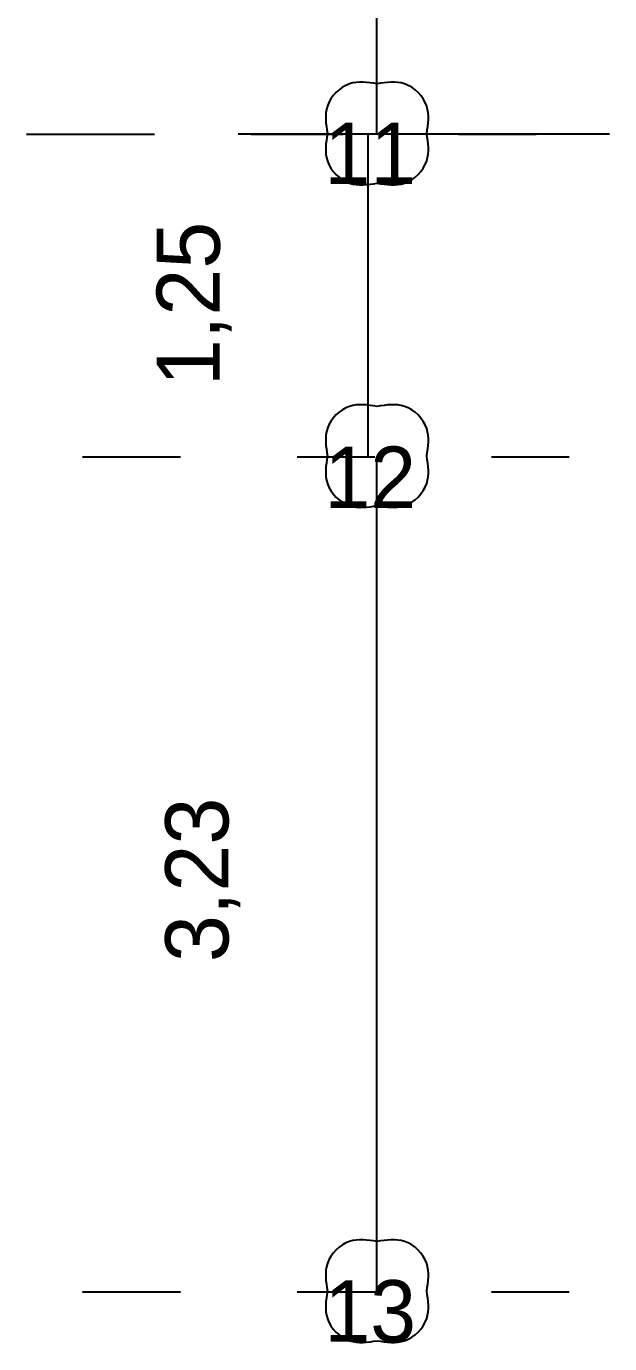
# Model space of a CAD drawing. Header units: millimetres. Extents: x 30 to 56197, y -4580 to 38782.
# Drawn here: x 24222 to 26605, y 5941 to 11325 of the extents above; entities that cross this region are included whole.
import ezdxf

# ---------------------------------------------------------------- set-up
doc = ezdxf.new("R2010")
doc.units = ezdxf.units.MM
doc.layers.add('A-ARCH-REF', color=8, linetype='CONTINUOUS')

msp = doc.modelspace()

# ---------------------------------------------------------------- linework, layer by layer
at = {"layer": 'A-ARCH-REF'}
for p, q in [((25651.8, 14055.7), (25651.8, 10884.1)), ((24221.9, 10884.1), (24745.6, 10884.1)), ((26605, 10884.1), (25086.9, 10884.1)), ((25946, 10884.1), (25122.2, 10884.1)), ((25139.8, 10884.1), (25516.4, 10884.1)), ((25616.5, 10884.1), (25616.5, 9566)), ((25987.2, 10884.1), (26304.9, 10884.1)), ((24451.4, 9566), (24851.5, 9566)), ((25328.1, 9566), (25645.9, 9566)), ((25651.8, 9566), (25651.8, 6153.1)), ((26122.5, 9566), (26440.3, 9566)), ((24451.4, 6153.1), (24851.5, 6153.1)), ((25328.1, 6153.1), (25645.9, 6153.1)), ((26122.5, 6153.1), (26440.3, 6153.1))]:
    msp.add_line(p, q, dxfattribs=at)
for points in [[(25654.7, 11090), (25542.6, 11090), (25451.7, 10999.1), (25451.7, 10887)], [(25857.7, 10887), (25857.7, 10999.1), (25766.8, 11090), (25654.7, 11090)], [(25451.7, 10887), (25451.7, 10774.9), (25542.6, 10684), (25654.7, 10684)], [(25654.7, 10684), (25766.8, 10684), (25857.7, 10774.9), (25857.7, 10887)], [(25654.7, 9771.9), (25542.6, 9771.9), (25451.7, 9681), (25451.7, 9568.9)], [(25857.7, 9568.9), (25857.7, 9681), (25766.8, 9771.9), (25654.7, 9771.9)], [(25451.7, 9568.9), (25451.7, 9456.8), (25542.6, 9365.9), (25654.7, 9365.9)], [(25654.7, 9365.9), (25766.8, 9365.9), (25857.7, 9456.8), (25857.7, 9568.9)], [(25654.7, 6359), (25542.6, 6359), (25451.7, 6268.1), (25451.7, 6156)], [(25857.7, 6156), (25857.7, 6268.1), (25766.8, 6359), (25654.7, 6359)], [(25451.7, 6156), (25451.7, 6043.9), (25542.6, 5953), (25654.7, 5953)], [(25654.7, 5953), (25766.8, 5953), (25857.7, 6043.9), (25857.7, 6156)]]:
    msp.add_spline(points, degree=3, dxfattribs=at)

# ---------------------------------------------------------------- texts
for s, p in [('11', (25439.9, 10680)), ('12', (25439.9, 9356)), ('13', (25439.9, 5949))]:
    msp.add_text(s, height=251.62, dxfattribs=at).set_placement(p)
for s, p in [('1,25', (25012.3, 9854.3)), ('3,23', (25047.6, 7500.6))]:
    msp.add_text(s, height=258.29, rotation=90, dxfattribs=at).set_placement(p)

doc.saveas('drawing.dxf')
